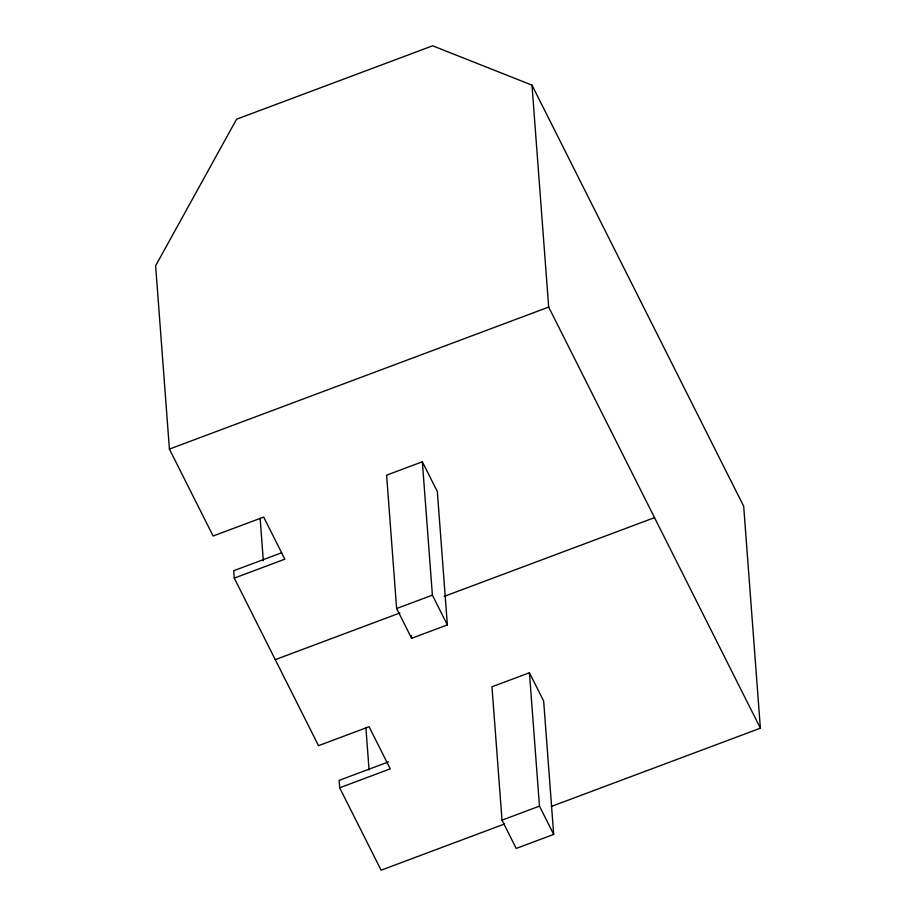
<?xml version="1.0" encoding="UTF-8"?>
<svg xmlns="http://www.w3.org/2000/svg" width="916" height="916" viewBox="0 0 916 916"><rect width="100%" height="100%" fill="white"/><g stroke="black" fill="none" stroke-linecap="round" stroke-linejoin="round"><path stroke-width="1.37" d="M169.414 449.092L548.673 307.078L531.99 85.142L432.65 45.8L236.568 119.217L155.628 265.766L169.414 449.092L213.107 536.009L263.682 517.082L284.842 559.184L234.278 578.122L318.505 745.67L369.079 726.732L390.25 768.845L339.676 787.783L381.113 870.2L504.407 824.034M422.356 461.779L386.609 475.164L396.628 608.533L411.605 638.315L447.363 624.93L437.333 491.56L422.356 461.779L432.386 595.148L447.363 624.93M281.624 552.772L233.717 570.714L234.278 578.122M396.628 608.533L432.386 595.148M275.258 659.646L399.891 612.976M444.123 596.419L654.528 517.632M529.437 672.756L491.972 686.782L502.002 820.152L516.223 848.445L553.688 834.419L543.657 701.049L529.437 672.756L539.467 806.126L553.688 834.419M388.361 761.94L339.126 780.375L339.676 787.783M502.002 820.152L539.467 806.126M551.306 806.469L760.372 728.186L743.689 506.25L531.99 85.142M548.673 307.078L760.372 728.186M411.387 635.475L411.605 638.315M365.873 727.407L369.079 769.967M260.133 518.273L263.327 560.832"/></g></svg>
